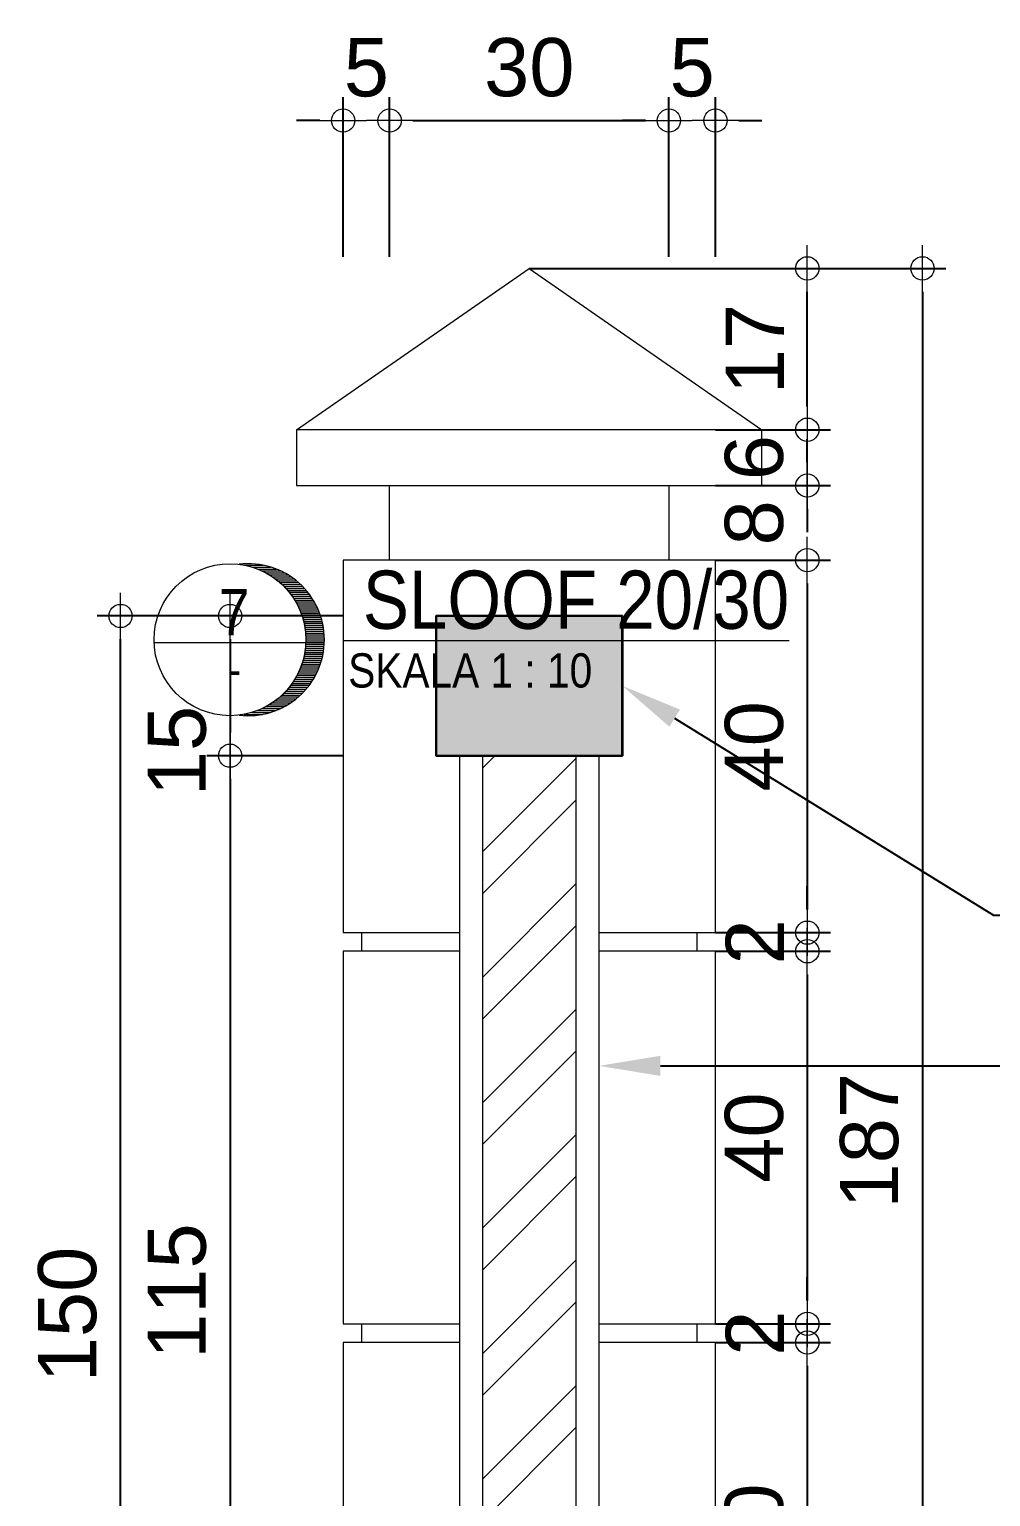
# Model space of a CAD drawing. Header units: millimetres. Extents: x -11 to 1625, y -267 to 180.
# Drawn here: x 834.29 to 838.42, y 31.98 to 38.28 of the extents above; entities that cross this region are included whole.
import ezdxf
from ezdxf import colors
from ezdxf.entities.mleader import LeaderData, LeaderLine
from ezdxf.enums import TextEntityAlignment as Align
from ezdxf.math import Vec2, Vec3

# ---------------------------------------------------------------- set-up
doc = ezdxf.new("R2010")
doc.units = ezdxf.units.MM
for name, color, linetype, lineweight in [('ars', 11, 'Continuous', 5), ('CONCRETE', 8, 'Continuous', 5), ('dinding', 5, 'Continuous', 15), ('KOLOM', 1, 'Continuous', 30), ('Notasi', 2, 'Continuous', 20), ('PAGAR', 4, 'Continuous', 18), ('TEXT KETERANGAN', 7, 'Continuous', 9), ('u', 6, 'Continuous', 20)]:
    doc.layers.add(name, color=color, linetype=linetype, lineweight=lineweight)
doc.styles.add('ATTR', font='romans.shx', dxfattribs={"width": 0.8, "height": 1.735065932335404})
doc.styles.add('ISO', font='arial.ttf', dxfattribs={"width": 0.85})
doc.styles.get("Standard").update_dxf_attribs({"font": 'ARIALUNI.TTF'})
doc.dimstyles.new('SK-25', dxfattribs={"dimtxt": 0.25, "dimasz": 0.1, "dimexe": 0.1, "dimexo": 0, "dimgap": 0.1, "dimtad": 1, "dimdec": 0, "dimlfac": 25, "dimzin": 12, "dimdsep": 46, "dimtxsty": 'Standard', "dimblk": 'BULAT', "dimcen": 0.1, "dimclrd": 256, "dimadec": 0, "dimazin": 3, "dimtfac": 1, "dimtdec": 0, "dimtofl": 0, "dimtmove": 0, "dimatfit": 3, "dimldrblk": 'BULAT', "dimfxl": 0, "dimtolj": 1, "dimtzin": 0, "dimarcsym": 0})

# ---------------------------------------------------------------- blocks, each defined once
blk = doc.blocks.new('BULAT')
for p, q in [((0, -1), (0, 1)), ((-1, 0), (1, 0))]:
    blk.add_line(p, q)
blk.add_circle((0, 0), 0.5)
blk = doc.blocks.new('*D875')
at = {"layer": 'Defpoints', "color": 0}
for p in [(837.2397987927435, 37.88884204178859), (837.0397987927319, 37.30395477954195), (837.2397987927435, 37.30395477954195)]:
    blk.add_point(p, dxfattribs=at)
at = {"layer": 'u', "color": 0, "lineweight": -2}
for p, q in [((837.0397987927319, 37.30395477954195), (837.0397987927319, 37.98884204178859)), ((837.2397987927435, 37.30395477954195), (837.2397987927435, 37.98884204178859))]:
    blk.add_line(p, q, dxfattribs=at)
at = {"layer": 'u', "lineweight": -2}
for p, q in [((836.9397987927318, 37.88884204178859), (836.8397987927318, 37.88884204178859)), ((837.3397987927435, 37.88884204178859), (837.4397987927435, 37.88884204178859))]:
    blk.add_line(p, q, dxfattribs=at)
at = {"layer": 'u', "lineweight": -2, "xscale": 0.1, "yscale": 0.1, "zscale": 0.1}
blk.add_blockref('BULAT', (837.0397987927319, 37.88884204178859), dxfattribs=at)
at = {"layer": 'u', "lineweight": -2, "xscale": 0.1, "yscale": 0.1, "zscale": 0.1, "rotation": 180}
blk.add_blockref('BULAT', (837.2397987927435, 37.88884204178859), dxfattribs=at)
at = {"layer": 'u', "color": 0, "insert": (837.1397987927377, 38.11597369253894), "char_height": 0.25, "attachment_point": 5}
blk.add_mtext('\\A1;5', dxfattribs=at)
blk = doc.blocks.new('*D876')
at = {"layer": 'Defpoints', "color": 0}
for p in [(835.6397987927381, 37.88884204178859), (835.6397987927381, 37.30395477954195), (835.8397987925679, 37.30395477954195)]:
    blk.add_point(p, dxfattribs=at)
at = {"layer": 'u', "color": 0, "lineweight": -2}
for p, q in [((835.6397987927381, 37.30395477954195), (835.6397987927381, 37.98884204178859)), ((835.8397987925679, 37.30395477954195), (835.8397987925679, 37.98884204178859))]:
    blk.add_line(p, q, dxfattribs=at)
at = {"layer": 'u', "lineweight": -2}
for p, q in [((835.5397987927381, 37.88884204178859), (835.4397987927381, 37.88884204178859)), ((835.9397987925679, 37.88884204178859), (836.0397987925679, 37.88884204178859))]:
    blk.add_line(p, q, dxfattribs=at)
at = {"layer": 'u', "lineweight": -2, "xscale": 0.1, "yscale": 0.1, "zscale": 0.1}
blk.add_blockref('BULAT', (835.6397987927381, 37.88884204178859), dxfattribs=at)
at = {"layer": 'u', "lineweight": -2, "xscale": 0.1, "yscale": 0.1, "zscale": 0.1, "rotation": 180}
blk.add_blockref('BULAT', (835.8397987925679, 37.88884204178859), dxfattribs=at)
at = {"layer": 'u', "color": 0, "insert": (835.739798792653, 38.11597369253894), "char_height": 0.25, "attachment_point": 5}
blk.add_mtext('\\A1;5', dxfattribs=at)
blk = doc.blocks.new('*D877')
at = {"layer": 'Defpoints', "color": 0}
for p in [(837.0397987927319, 37.88884204178859), (835.8397987925679, 37.30395477954195), (837.0397987927319, 37.30395477954195)]:
    blk.add_point(p, dxfattribs=at)
at = {"layer": 'u', "color": 0, "lineweight": -2}
for p, q in [((835.8397987925679, 37.30395477954195), (835.8397987925679, 37.98884204178859)), ((837.0397987927319, 37.30395477954195), (837.0397987927319, 37.98884204178859))]:
    blk.add_line(p, q, dxfattribs=at)
at = {"layer": 'u', "lineweight": -2}
blk.add_line((835.9397987925679, 37.88884204178859), (836.9397987927318, 37.88884204178859), dxfattribs=at)
at = {"layer": 'u', "lineweight": -2, "xscale": 0.1, "yscale": 0.1, "zscale": 0.1, "rotation": 180}
blk.add_blockref('BULAT', (835.8397987925679, 37.88884204178859), dxfattribs=at)
at = {"layer": 'u', "lineweight": -2, "xscale": 0.1, "yscale": 0.1, "zscale": 0.1}
blk.add_blockref('BULAT', (837.0397987927319, 37.88884204178859), dxfattribs=at)
at = {"layer": 'u', "color": 0, "insert": (836.4397987926499, 38.11657055474903), "char_height": 0.25, "attachment_point": 5}
blk.add_mtext('\\A1;30', dxfattribs=at)
blk = doc.blocks.new('*D878')
at = {"layer": 'Defpoints', "color": 0}
for p in [(837.239798792746, 36.56120565788521), (837.239798792746, 36.32120565788429), (837.6346039968311, 36.32120565788429)]:
    blk.add_point(p, dxfattribs=at)
at = {"layer": 'u', "lineweight": -2}
for p, q in [((837.6346039968311, 36.66120565788521), (837.6346039968311, 36.76120565788521)), ((837.6346039968311, 36.22120565788429), (837.6346039968311, 36.12120565788429))]:
    blk.add_line(p, q, dxfattribs=at)
at = {"layer": 'u', "color": 0, "lineweight": -2}
for p, q in [((837.239798792746, 36.56120565788521), (837.7346039968311, 36.56120565788521)), ((837.239798792746, 36.32120565788429), (837.7346039968311, 36.32120565788429))]:
    blk.add_line(p, q, dxfattribs=at)
at = {"layer": 'u', "lineweight": -2, "xscale": 0.1, "yscale": 0.1, "zscale": 0.1}
for p, rotation in [((837.6346039968311, 36.56120565788521), 270), ((837.6346039968311, 36.32120565788429), 90)]:
    blk.add_blockref('BULAT', p, dxfattribs=dict(at, rotation=rotation))
at = {"layer": 'u', "color": 0, "insert": (837.4068754838706, 36.44120565788489), "char_height": 0.25, "attachment_point": 5, "rotation": 90}
blk.add_mtext('\\A1;6', dxfattribs=at)
blk = doc.blocks.new('*D879')
at = {"layer": 'Defpoints', "color": 0}
for p in [(837.239798792746, 36.32120565788429), (837.2397987927787, 36.00120565788538), (837.6346039968311, 36.00120565788538)]:
    blk.add_point(p, dxfattribs=at)
at = {"layer": 'u', "lineweight": -2}
for p, q in [((837.6346039968311, 36.42120565788429), (837.6346039968311, 36.52120565788429)), ((837.6346039968311, 35.90120565788538), (837.6346039968311, 35.80120565788538))]:
    blk.add_line(p, q, dxfattribs=at)
at = {"layer": 'u', "color": 0, "lineweight": -2}
for p, q in [((837.239798792746, 36.32120565788429), (837.7346039968311, 36.32120565788429)), ((837.2397987927787, 36.00120565788538), (837.7346039968311, 36.00120565788538))]:
    blk.add_line(p, q, dxfattribs=at)
at = {"layer": 'u', "lineweight": -2, "xscale": 0.1, "yscale": 0.1, "zscale": 0.1}
for p, rotation in [((837.6346039968311, 36.32120565788429), 270), ((837.6346039968311, 36.00120565788538), 90)]:
    blk.add_blockref('BULAT', p, dxfattribs=dict(at, rotation=rotation))
at = {"layer": 'u', "color": 0, "insert": (837.4068754838706, 36.16120565788497), "char_height": 0.25, "attachment_point": 5, "rotation": 90}
blk.add_mtext('\\A1;8', dxfattribs=at)
blk = doc.blocks.new('*D880')
at = {"layer": 'Defpoints', "color": 0}
for p in [(837.2397987927787, 36.00120565788538), (837.2397987927296, 34.40120565788536), (837.6346039968311, 34.40120565788536)]:
    blk.add_point(p, dxfattribs=at)
at = {"layer": 'u', "color": 0, "lineweight": -2}
for p, q in [((837.2397987927787, 36.00120565788538), (837.7346039968311, 36.00120565788538)), ((837.2397987927296, 34.40120565788536), (837.7346039968311, 34.40120565788536))]:
    blk.add_line(p, q, dxfattribs=at)
at = {"layer": 'u', "lineweight": -2}
blk.add_line((837.6346039968311, 35.90120565788538), (837.6346039968311, 34.50120565788536), dxfattribs=at)
at = {"layer": 'u', "lineweight": -2, "xscale": 0.1, "yscale": 0.1, "zscale": 0.1}
for p, rotation in [((837.6346039968311, 36.00120565788538), 90), ((837.6346039968311, 34.40120565788536), 270)]:
    blk.add_blockref('BULAT', p, dxfattribs=dict(at, rotation=rotation))
at = {"layer": 'u', "color": 0, "insert": (837.4068754838706, 35.2012056578855), "char_height": 0.25, "attachment_point": 5, "rotation": 90}
blk.add_mtext('\\A1;40', dxfattribs=at)
blk = doc.blocks.new('*D881')
at = {"layer": 'Defpoints', "color": 0}
for p in [(837.2397987927296, 34.40120565788536), (837.2397987927296, 34.32120565788509), (837.6346039968311, 34.32120565788509)]:
    blk.add_point(p, dxfattribs=at)
at = {"layer": 'u', "lineweight": -2}
for p, q in [((837.6346039968311, 34.50120565788536), (837.6346039968311, 34.60120565788536)), ((837.6346039968311, 34.22120565788509), (837.6346039968311, 34.12120565788508))]:
    blk.add_line(p, q, dxfattribs=at)
at = {"layer": 'u', "color": 0, "lineweight": -2}
for p, q in [((837.2397987927296, 34.40120565788536), (837.7346039968311, 34.40120565788536)), ((837.2397987927296, 34.32120565788509), (837.7346039968311, 34.32120565788509))]:
    blk.add_line(p, q, dxfattribs=at)
at = {"layer": 'u', "lineweight": -2, "xscale": 0.1, "yscale": 0.1, "zscale": 0.1}
for p, rotation in [((837.6346039968311, 34.40120565788536), 270), ((837.6346039968311, 34.32120565788509), 90)]:
    blk.add_blockref('BULAT', p, dxfattribs=dict(at, rotation=rotation))
at = {"layer": 'u', "color": 0, "insert": (837.409007134621, 34.36120565788536), "char_height": 0.25, "attachment_point": 5, "rotation": 90}
blk.add_mtext('\\A1;2', dxfattribs=at)
blk = doc.blocks.new('*D882')
at = {"layer": 'Defpoints', "color": 0}
for p in [(837.2397987927787, 34.32120565788509), (837.2397987927296, 32.72120565788506), (837.6346039968311, 32.72120565788506)]:
    blk.add_point(p, dxfattribs=at)
at = {"layer": 'u', "color": 0, "lineweight": -2}
for p, q in [((837.2397987927787, 34.32120565788509), (837.7346039968311, 34.32120565788509)), ((837.2397987927296, 32.72120565788506), (837.7346039968311, 32.72120565788506))]:
    blk.add_line(p, q, dxfattribs=at)
at = {"layer": 'u', "lineweight": -2}
blk.add_line((837.6346039968311, 34.22120565788509), (837.6346039968311, 32.82120565788507), dxfattribs=at)
at = {"layer": 'u', "lineweight": -2, "xscale": 0.1, "yscale": 0.1, "zscale": 0.1}
for p, rotation in [((837.6346039968311, 34.32120565788509), 90), ((837.6346039968311, 32.72120565788506), 270)]:
    blk.add_blockref('BULAT', p, dxfattribs=dict(at, rotation=rotation))
at = {"layer": 'u', "color": 0, "insert": (837.4068754838706, 33.52120565788521), "char_height": 0.25, "attachment_point": 5, "rotation": 90}
blk.add_mtext('\\A1;40', dxfattribs=at)
blk = doc.blocks.new('*D883')
at = {"layer": 'Defpoints', "color": 0}
for p in [(837.2397987927296, 32.72120565788506), (837.2397987927296, 32.6412056578848), (837.6346039968311, 32.6412056578848)]:
    blk.add_point(p, dxfattribs=at)
at = {"layer": 'u', "lineweight": -2}
for p, q in [((837.6346039968311, 32.82120565788507), (837.6346039968311, 32.92120565788507)), ((837.6346039968311, 32.5412056578848), (837.6346039968311, 32.44120565788479))]:
    blk.add_line(p, q, dxfattribs=at)
at = {"layer": 'u', "color": 0, "lineweight": -2}
for p, q in [((837.2397987927296, 32.72120565788506), (837.7346039968311, 32.72120565788506)), ((837.2397987927296, 32.6412056578848), (837.7346039968311, 32.6412056578848))]:
    blk.add_line(p, q, dxfattribs=at)
at = {"layer": 'u', "lineweight": -2, "xscale": 0.1, "yscale": 0.1, "zscale": 0.1}
for p, rotation in [((837.6346039968311, 32.72120565788506), 270), ((837.6346039968311, 32.6412056578848), 90)]:
    blk.add_blockref('BULAT', p, dxfattribs=dict(at, rotation=rotation))
at = {"layer": 'u', "color": 0, "insert": (837.409007134621, 32.68120565788507), "char_height": 0.25, "attachment_point": 5, "rotation": 90}
blk.add_mtext('\\A1;2', dxfattribs=at)
blk = doc.blocks.new('*D884')
at = {"layer": 'Defpoints', "color": 0}
for p in [(837.2397987927787, 32.64120565788548), (837.2397987927296, 31.04120565788546), (837.6346039968311, 31.04120565788546)]:
    blk.add_point(p, dxfattribs=at)
at = {"layer": 'u', "color": 0, "lineweight": -2}
for p, q in [((837.2397987927787, 32.64120565788548), (837.7346039968311, 32.64120565788548)), ((837.2397987927296, 31.04120565788546), (837.7346039968311, 31.04120565788546))]:
    blk.add_line(p, q, dxfattribs=at)
at = {"layer": 'u', "lineweight": -2}
blk.add_line((837.6346039968311, 32.54120565788548), (837.6346039968311, 31.14120565788546), dxfattribs=at)
at = {"layer": 'u', "lineweight": -2, "xscale": 0.1, "yscale": 0.1, "zscale": 0.1}
for p, rotation in [((837.6346039968311, 32.64120565788548), 90), ((837.6346039968311, 31.04120565788546), 270)]:
    blk.add_blockref('BULAT', p, dxfattribs=dict(at, rotation=rotation))
at = {"layer": 'u', "color": 0, "insert": (837.4068754838706, 31.8412056578856), "char_height": 0.25, "attachment_point": 5, "rotation": 90}
blk.add_mtext('\\A1;40', dxfattribs=at)
blk = doc.blocks.new('*D887')
at = {"layer": 'Defpoints', "color": 0}
for p in [(837.6346039968802, 37.25402443091048), (837.6346039968311, 29.76120565720285), (838.1294092009325, 29.76120565720285)]:
    blk.add_point(p, dxfattribs=at)
at = {"layer": 'u', "color": 0, "lineweight": -2}
for p, q in [((837.6346039968802, 37.25402443091048), (838.2294092009325, 37.25402443091048)), ((837.6346039968311, 29.76120565720285), (838.2294092009325, 29.76120565720285))]:
    blk.add_line(p, q, dxfattribs=at)
at = {"layer": 'u', "lineweight": -2}
blk.add_line((838.1294092009325, 37.15402443091048), (838.1294092009325, 29.86120565720285), dxfattribs=at)
at = {"layer": 'u', "lineweight": -2, "xscale": 0.1, "yscale": 0.1, "zscale": 0.1}
for p, rotation in [((838.1294092009325, 37.25402443091048), 90), ((838.1294092009325, 29.76120565720285), 270)]:
    blk.add_blockref('BULAT', p, dxfattribs=dict(at, rotation=rotation))
at = {"layer": 'u', "color": 0, "insert": (837.9016806879721, 33.5076150440568), "char_height": 0.25, "attachment_point": 5, "rotation": 90}
blk.add_mtext('\\A1;187', dxfattribs=at)
blk = doc.blocks.new('*D873')
at = {"layer": 'Defpoints', "color": 0}
for p in [(835.639798792748, 35.76120565701987), (835.1541719181671, 35.16120565701951), (835.639798792748, 35.16120565701951)]:
    blk.add_point(p, dxfattribs=at)
at = {"layer": 'u', "color": 0, "lineweight": -2}
for p, q in [((835.639798792748, 35.76120565701987), (835.0541719181671, 35.76120565701987)), ((835.639798792748, 35.16120565701951), (835.0541719181671, 35.16120565701951))]:
    blk.add_line(p, q, dxfattribs=at)
at = {"layer": 'u', "lineweight": -2}
blk.add_line((835.1541719181671, 35.66120565701987), (835.1541719181671, 35.26120565701951), dxfattribs=at)
at = {"layer": 'u', "lineweight": -2, "xscale": 0.1, "yscale": 0.1, "zscale": 0.1}
for p, rotation in [((835.1541719181671, 35.76120565701987), 90), ((835.1541719181671, 35.16120565701951), 270)]:
    blk.add_blockref('BULAT', p, dxfattribs=dict(at, rotation=rotation))
at = {"layer": 'u', "color": 0, "insert": (834.9264434052067, 35.18120565790007), "char_height": 0.25, "attachment_point": 5, "rotation": 90}
blk.add_mtext('\\A1;15', dxfattribs=at)
blk = doc.blocks.new('*D874')
at = {"layer": 'Defpoints', "color": 0}
for p in [(835.639798792748, 35.16120565701951), (835.1541719181671, 30.56181036675363), (835.6481775102276, 30.56181036675363)]:
    blk.add_point(p, dxfattribs=at)
at = {"layer": 'u', "color": 0, "lineweight": -2}
for p, q in [((835.639798792748, 35.16120565701951), (835.0541719181671, 35.16120565701951)), ((835.6481775102276, 30.56181036675363), (835.0541719181671, 30.56181036675363))]:
    blk.add_line(p, q, dxfattribs=at)
at = {"layer": 'u', "lineweight": -2}
blk.add_line((835.1541719181671, 35.06120565701951), (835.1541719181671, 30.66181036675363), dxfattribs=at)
at = {"layer": 'u', "lineweight": -2, "xscale": 0.1, "yscale": 0.1, "zscale": 0.1}
for p, rotation in [((835.1541719181671, 35.16120565701951), 90), ((835.1541719181671, 30.56181036675363), 270)]:
    blk.add_blockref('BULAT', p, dxfattribs=dict(at, rotation=rotation))
at = {"layer": 'u', "color": 0, "insert": (834.9264434052067, 32.86150801188671), "char_height": 0.25, "attachment_point": 5, "rotation": 90}
blk.add_mtext('\\A1;115', dxfattribs=at)
blk = doc.blocks.new('*D890')
at = {"layer": 'Defpoints', "color": 0}
for p in [(834.6833729056399, 35.76120565701987), (835.6348199429809, 35.76120565701987), (835.6348199429809, 29.76120565702965)]:
    blk.add_point(p, dxfattribs=at)
at = {"layer": 'u', "color": 0, "lineweight": -2}
for p, q in [((835.6348199429809, 35.76120565701987), (834.5833729056399, 35.76120565701987)), ((835.6348199429809, 29.76120565702965), (834.5833729056399, 29.76120565702965))]:
    blk.add_line(p, q, dxfattribs=at)
at = {"layer": 'u', "lineweight": -2}
blk.add_line((834.6833729056399, 29.86120565702965), (834.6833729056399, 35.66120565701987), dxfattribs=at)
at = {"layer": 'u', "lineweight": -2, "xscale": 0.1, "yscale": 0.1, "zscale": 0.1}
for p, rotation in [((834.6833729056399, 35.76120565701987), 90), ((834.6833729056399, 29.76120565702965), 270)]:
    blk.add_blockref('BULAT', p, dxfattribs=dict(at, rotation=rotation))
at = {"layer": 'u', "color": 0, "insert": (834.4556443926795, 32.7612056570249), "char_height": 0.25, "attachment_point": 5, "rotation": 90}
blk.add_mtext('\\A1;150', dxfattribs=at)
blk = doc.blocks.new('*D1303')
at = {"layer": 'Defpoints', "color": 0}
for p in [(836.439798792697, 37.25402443091048), (837.6346039968311, 37.25402443091048), (837.239798792746, 36.56120565788521)]:
    blk.add_point(p, dxfattribs=at)
at = {"layer": 'u', "color": 0, "lineweight": -2}
for p, q in [((836.439798792697, 37.25402443091048), (837.7346039968311, 37.25402443091048)), ((837.239798792746, 36.56120565788521), (837.7346039968311, 36.56120565788521))]:
    blk.add_line(p, q, dxfattribs=at)
at = {"layer": 'u', "lineweight": -2}
blk.add_line((837.6346039968311, 36.66120565788521), (837.6346039968311, 37.15402443091048), dxfattribs=at)
at = {"layer": 'u', "lineweight": -2, "xscale": 0.1, "yscale": 0.1, "zscale": 0.1}
for p, rotation in [((837.6346039968311, 37.25402443091048), 90), ((837.6346039968311, 36.56120565788521), 270)]:
    blk.add_blockref('BULAT', p, dxfattribs=dict(at, rotation=rotation))
at = {"layer": 'u', "color": 0, "insert": (837.409007134621, 36.90761504439784), "char_height": 0.25, "attachment_point": 5, "rotation": 90}
blk.add_mtext('\\A1;17', dxfattribs=at)
blk = doc.blocks.new('KET GAMBAR')
h = blk.add_hatch()
h.set_pattern_fill('LINE', color=256, scale=0.007225, style=0)
h.set_pattern_definition([(0, (0.1093918523242792, -0.8926318731639639), (0, 0.022939375), [])])
edge = h.paths.add_edge_path()
edge.add_arc((0.2187837046485224, -5.374589662210383e-13), 0.8993098678106786, 359.9999999999908, 456.9867482590757)
edge.add_arc((-3.90354415458205e-13, -3.84969833788773e-13), 0.8993098678105791, -1.887201506178826e-11, 83.01325174089618, ccw=False)
edge.add_arc((-3.25961480029946e-13, -9.2237328885858e-13), 0.8993098678105147, -83.01325174089982, 1.5290879673557356e-11, ccw=False)
edge.add_arc((0.2187837046485728, -7.698841564263148e-13), 0.899309867810628, 263.0132517409207, 360.0000000000056)
blk.add_lwpolyline([(1.118093572459201, -6.821e-13, 0.4503976006720585), (0.1093918523242792, 0.8926318731625997, -0.378932231460723), (0.8993098678101887, -6.821e-13, -0.378932231460723), (0.1093918523242792, -0.8926318731638502, 0.4503976006720585)], format="xyb", close=True)
blk.add_lwpolyline([(-0.8993098678110982, -0.0325291730329429), (1.117505069279131, -0.0325291730329429)])
blk.add_circle((-4.547e-13, -6.821e-13), 0.8993098678108232)
at = {"style": 'ISO', "width": 0.85}
for tag, p, height in [('JUDUL', (1.34651309096489, 0.2717211592911619), 0.8076899738744041), ('SKALA', (1.39962580782776, -0.5661403091013426), 0.4054478667319103)]:
    blk.add_attdef(tag, p, '', height=height, dxfattribs=at)
for tag, height, p in [('NO', 0.6456420884015492, (0.0483507110348001, -0.1143952173586058)), ('AR-XX', 0.3890373374161713, (0.0553568767672914, -0.6631435281012728))]:
    blk.add_attdef(tag, text='', height=height, dxfattribs=at).set_placement(p, align=Align.BOTTOM_CENTER)

msp = doc.modelspace()

# ---------------------------------------------------------------- hatches: boundary and pattern name
at = {"layer": 'ars'}
h = msp.add_hatch(dxfattribs=at)
h.set_pattern_fill('ANSI32', color=256, scale=0.04, angle=-90.00000000000001, style=0)
h.set_pattern_definition([(225, (836.6397987927436, 29.76120565702965), (-0.2694076836320747, 0.2694076836320746), []), (225, (836.6397987927436, 29.58160045702968), (-0.2694076836320747, 0.2694076836320746), [])])
h.paths.add_polyline_path([(836.2397987927435, 30.56181036675358), (836.6397987927435, 30.5618103667536), (836.6397987927435, 35.16075212472674), (836.2397987927435, 35.16075212472668)])
at = {"layer": 'CONCRETE'}
msp.add_hatch(color=256, dxfattribs=at).paths.add_polyline_path([(836.0394964378811, 35.76120565701987), (836.0394964378811, 35.16120565701951), (836.839496437881, 35.16120565701951), (836.839496437881, 35.76120565701987)])

# ---------------------------------------------------------------- linework, layer by layer
at = {"layer": 'dinding'}
for p, q in [((835.4397987927431, 36.56120565874082), (836.439798792697, 37.25402443091048)), ((836.439798792697, 37.25402443091048), (837.4397987926448, 36.56120565874082))]:
    msp.add_line(p, q, dxfattribs=at)
for points in [[(835.4397987927431, 36.32120565702868), (837.4397987927435, 36.32120565702868), (837.4397987927435, 36.56120565788521), (835.4397987927431, 36.5612056570296)], [(835.839798792743, 36.32120565702868), (837.0397987927432, 36.32120565702868), (837.0397987927432, 36.00120565702977), (835.839798792743, 36.00120565702977)], [(836.1393452604503, 30.56181036675363), (836.739798792743, 30.56181036675363), (836.739798792743, 35.16120565701951), (836.1393452604503, 35.16075212472671)]]:
    msp.add_lwpolyline(points, close=True, dxfattribs=at)
for points in [[(836.739798792743, 34.40120565702975), (837.2397987927435, 34.40120565702975), (837.2397987927435, 36.00120565702977), (835.6397987927431, 36.00120565702977), (835.6397987927431, 34.40120565702975), (836.1397987927431, 34.40120565702975)], [(836.739798792743, 34.40120565702975), (837.2397987927435, 34.40120565702975), (837.2397987927435, 36.00120565702977), (835.6397987927431, 36.00120565702977), (835.6397987927431, 34.40120565702975), (836.1393452604503, 34.40120565702975)], [(836.1393452604503, 34.32120565702948), (835.7197987927158, 34.32120565702948), (835.7197987927158, 34.40120565702975), (836.1393452604503, 34.40120565702975)], [(836.739798792743, 34.40120565702975), (837.1597987927709, 34.40120565702975), (837.1597987927709, 34.32120565702948), (836.739798792743, 34.32120565702948)], [(836.1393452604503, 34.32120565702948), (835.6397987927431, 34.32120565702948), (835.6397987927431, 32.72120565702946), (836.1393452604503, 32.72120565702946)], [(836.739798792743, 32.72120565702946), (837.239798792743, 32.72120565702946), (837.239798792743, 34.32120565702948), (836.739798792743, 34.32120565702948)], [(836.1393452604503, 32.64120565702919), (835.7197987927158, 32.64120565702919), (835.7197987927158, 32.72120565702946), (836.1393452604503, 32.72120565702946)], [(836.739798792743, 32.72120565702946), (837.1597987927709, 32.72120565702946), (837.1597987927709, 32.64120565702919), (836.739798792743, 32.64120565702919)], [(836.1393452604503, 32.64120565702966), (835.6397987927431, 32.64120565702987), (835.6397987927431, 31.04120565702985), (836.1393452604503, 31.04120565702985)], [(836.739798792743, 31.04120565702917), (837.239798792743, 31.04120565702917), (837.239798792743, 32.64120565702919), (836.739798792743, 32.6412056570294)]]:
    msp.add_lwpolyline(points, dxfattribs=at)
at = {"layer": 'KOLOM'}
for points in [[(836.839496437881, 35.16120565701951), (836.839496437881, 35.76120565701987), (836.0394964378811, 35.76120565701987), (836.0394964378811, 35.16120565701951)], [(836.8401011476051, 35.76120565702078), (836.8401011476051, 35.16075212472671), (836.0394964378811, 35.16075212472671), (836.0394964378811, 35.76120565702078)]]:
    msp.add_lwpolyline(points, close=True, dxfattribs=at)
at = {"layer": 'PAGAR'}
msp.add_lwpolyline([(836.6397987927431, 30.56181036675363), (836.239798792743, 30.56181036675363), (836.239798792743, 35.16075212472671), (836.6397987927431, 35.16075212472671)], close=True, dxfattribs=at)

# ---------------------------------------------------------------- block references
at = {"layer": 'Notasi'}
ref = msp.add_blockref('KET GAMBAR', (835.1539425738221, 35.65921674671364), dxfattribs=dict(at, xscale=0.36280890812273, yscale=0.36280890812273, zscale=0.36280890812273))
ref.add_attrib('AR-XX', '-', dxfattribs={"layer": '0', "height": 0.1411462116069518, "style": 'ISO', "width": 0.85}).set_placement((835.1740265418391, 35.41862236735443), align=Align.BOTTOM_CENTER)
ref.add_attrib('NO', '7', dxfattribs={"layer": '0', "height": 0.2, "style": 'ISO', "width": 0.85}).set_placement((835.1714846425, 35.61771314280924), align=Align.BOTTOM_CENTER)
ref.add_attrib('SKALA', 'SKALA 1 : 10', (835.6617392849405, 35.45381599932426), dxfattribs={"layer": '0', "height": 0.1471000978297118, "style": 'ISO', "width": 0.85})
ref.add_attrib('JUDUL', '%%u SLOOF 20/30', (835.6424695181281, 35.70604133605576), dxfattribs={"layer": '0', "height": 0.25, "style": 'ISO', "width": 0.85})

# ---------------------------------------------------------------- dimensions: what is measured, and where the dimension line sits
at = {"layer": 'u'}
for base, p1, p2, angle, picture, middle in [((835.6397987927381, 37.88884204178859), (835.8397987925679, 37.30395477954195), (835.6397987927381, 37.30395477954195), 180, '*D876', (835.739798792653, 37.88884204178859)), ((837.2397987927435, 37.88884204178859), (837.0397987927319, 37.30395477954195), (837.2397987927435, 37.30395477954195), 180, '*D875', (837.1397987927377, 37.88884204178859)), ((837.6346039968311, 37.25402443091048), (837.239798792746, 36.56120565788521), (836.439798792697, 37.25402443091048), 270, '*D1303', (837.6346039968311, 36.90761504439784)), ((837.6346039968311, 36.32120565788429), (837.239798792746, 36.56120565788521), (837.239798792746, 36.32120565788429), 90, '*D878', (837.6346039968311, 36.44120565788489)), ((837.6346039968311, 36.00120565788538), (837.239798792746, 36.32120565788429), (837.2397987927787, 36.00120565788538), 90, '*D879', (837.6346039968311, 36.16120565788497)), ((835.1541719181671, 35.16120565701951), (835.639798792748, 35.76120565701987), (835.639798792748, 35.16120565701951), 90, '*D873', (835.1541719181671, 35.18120565790007)), ((837.6346039968311, 34.32120565788509), (837.2397987927296, 34.40120565788536), (837.2397987927296, 34.32120565788509), 90, '*D881', (837.6346039968311, 34.36120565788536)), ((837.6346039968311, 32.6412056578848), (837.2397987927296, 32.72120565788506), (837.2397987927296, 32.6412056578848), 90, '*D883', (837.6346039968311, 32.68120565788507))]:
    dim = msp.add_linear_dim(base=base, p1=p1, p2=p2, angle=angle, dimstyle='SK-25', dxfattribs=at)
    dim.commit()
    dim.dimension.update_dxf_attribs({"geometry": picture, "text_midpoint": middle, "dimtype": 160})
for base, p1, p2, angle, picture, middle in [((837.0397987927319, 37.88884204178859), (835.8397987925679, 37.30395477954195), (837.0397987927319, 37.30395477954195), 180, '*D877', (836.4397987926499, 38.11657055474903)), ((838.1294092009325, 29.76120565720285), (837.6346039968802, 37.25402443091048), (837.6346039968311, 29.76120565720285), 90, '*D887', (837.9016806879721, 33.5076150440568)), ((837.6346039968311, 34.40120565788536), (837.2397987927787, 36.00120565788538), (837.2397987927296, 34.40120565788536), 90, '*D880', (837.4068754838706, 35.2012056578855)), ((834.6833729056399, 35.76120565701987), (835.6348199429809, 29.76120565702965), (835.6348199429809, 35.76120565701987), 90, '*D890', (834.4556443926795, 32.7612056570249)), ((835.1541719181671, 30.56181036675363), (835.639798792748, 35.16120565701951), (835.6481775102276, 30.56181036675363), 90, '*D874', (834.9264434052067, 32.86150801188671)), ((837.6346039968311, 32.72120565788506), (837.2397987927787, 34.32120565788509), (837.2397987927296, 32.72120565788506), 90, '*D882', (837.4068754838706, 33.52120565788521)), ((837.6346039968311, 31.04120565788546), (837.2397987927787, 32.64120565788548), (837.2397987927296, 31.04120565788546), 90, '*D884', (837.4068754838706, 31.8412056578856))]:
    dim = msp.add_linear_dim(base=base, p1=p1, p2=p2, angle=angle, dimstyle='SK-25', dxfattribs=at)
    dim.commit()
    dim.dimension.update_dxf_attribs({"geometry": picture, "text_midpoint": middle})

# ---------------------------------------------------------------- leaders
at = {"layer": 'TEXT KETERANGAN'}
ml = msp.add_multileader_mtext('Standard', dxfattribs=at)
ml.set_content('{\\C90;BALOK 15/20 FIN. CAT}', color=256, style='ATTR')
ml.set_leader_properties()
ml.build(insert=Vec2(0, 0))
ml.multileader.update_dxf_attribs({"text_left_attachment_type": 2, "text_right_attachment_type": 2, "dogleg_length": 2.367, "arrow_head_size": 0.2637542437221623})
ctx = ml.context
ctx.base_point, ctx.char_height, ctx.arrow_head_size, ctx.landing_gap_size, ctx.plane_origin = Vec3(839.4300644977218, 34.47677239227053), 0.3, 0.2637542437221623, 0.1318771218610811, Vec3(840.6602713061847, 33.57263800312705)
ctx.left_attachment, ctx.right_attachment = 2, 2
notes = []
notes.append((ctx, [(0, (1, 1, 0), (838.4346036695695, 34.47677239227053), (1, 0), 0.9954608281523258, [(0, [(836.8401011476051, 35.46097889087375)], 0, [])])]))
ctx.mtext.insert, ctx.mtext.flow_direction = Vec3(839.5619416195829, 34.70534382084196), 5
ml = msp.add_multileader_mtext('Standard', dxfattribs=at)
ml.set_content('{\\C90;PAS. BATA FIN. CAT}', color=256, style='ATTR')
ml.set_leader_properties()
ml.build(insert=Vec2(0, 0))
ml.multileader.update_dxf_attribs({"text_left_attachment_type": 2, "text_right_attachment_type": 2, "dogleg_length": 2.367, "arrow_head_size": 0.2637542437221623})
ctx = ml.context
ctx.base_point, ctx.char_height, ctx.arrow_head_size, ctx.landing_gap_size, ctx.plane_origin = Vec3(839.4300644977218, 33.82907978650965), 0.3, 0.2637542437221623, 0.1318771218610811, Vec3(840.6602713061847, 32.92494539736617)
ctx.left_attachment, ctx.right_attachment = 2, 2
notes.append((ctx, [(0, (1, 1, 0), (838.4346036695695, 33.82907978650965), (1, 0), 0.9954608281523258, [(0, [(836.739798792743, 33.82907978650965)], 0, [])])]))
ctx.mtext.insert, ctx.mtext.flow_direction = Vec3(839.5619416195829, 33.97907978650966), 5
for ctx, leaders in notes:
    for number, flags, end, landing, length, lines in leaders:
        leader = LeaderData()
        leader.index, (leader.has_last_leader_line, leader.has_dogleg_vector, leader.attachment_direction) = number, flags
        leader.last_leader_point, leader.dogleg_vector, leader.dogleg_length = Vec3(end), Vec3(landing), length
        for number, points, colour, breaks in lines:
            line = LeaderLine()
            line.index, line.vertices, line.color, line.breaks = number, Vec3.list(points), colors.encode_raw_color(colour), breaks
            leader.lines.append(line)
        ctx.leaders.append(leader)

doc.saveas('drawing.dxf')
